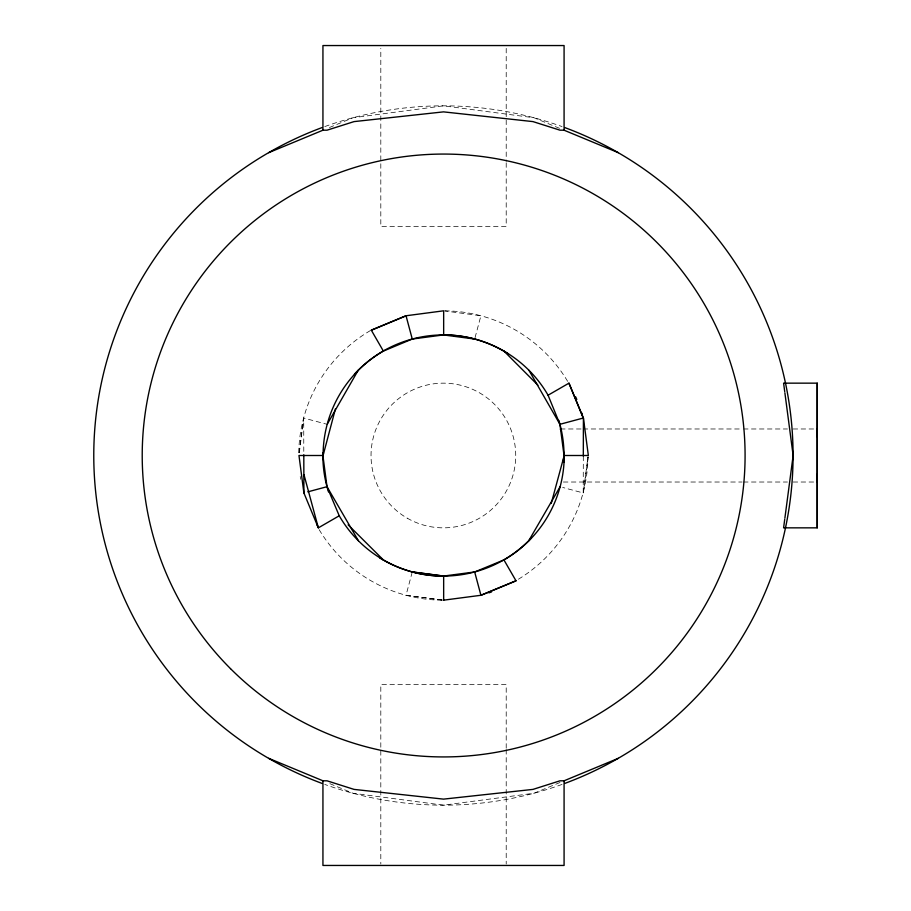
<?xml version="1.0" encoding="UTF-8"?>
<svg xmlns="http://www.w3.org/2000/svg" width="911" height="911" viewBox="0 0 911 911"><rect width="100%" height="100%" fill="white"/><g stroke="black" fill="none" stroke-linecap="round" stroke-linejoin="round"><path stroke-width="0.68" stroke-dasharray="4.55 3.42" d="M583.313 456.206L583.222 492.953L562.679 487.442M299.32 452.721L303.716 418.047L325.637 423.922M299.15 452.721L303.716 418.047L303.796 453.382M588.153 456.889L583.222 492.953L587.971 456.889A144.69 144.69 0 0 1 516.936 580.102M442.086 600.007L406.021 595.259L411.897 573.338M475.041 337.662L480.917 315.741L444.853 310.993M329.44 127.506L352.99 117.747L443.486 105.835L533.994 117.747L559.969 128.508M559.969 782.492L533.994 793.253L443.486 805.165L352.99 793.253L329.44 783.494M560.538 428.979L581.81 428.979M583.234 428.979L742.078 428.979M743.49 428.979L787.457 428.979M793.128 428.979L815.823 428.979M563.374 482.021L742.078 482.021M743.49 482.021L787.457 482.021M793.128 482.021L815.823 482.021M406.021 595.259L442.256 600.007M506.209 48.374L506.209 161.418M506.209 162.83L506.209 226.406L380.809 226.406L380.809 48.374M506.209 748.17L506.209 684.594L380.809 684.594L380.809 864.038M506.209 749.582L506.209 864.038M562.041 784.428A349.665 349.665 0 0 1 324.783 784.428M324.783 126.572A349.665 349.665 0 0 1 562.041 126.572M442.006 600.178A144.69 144.69 0 0 1 318.793 529.04M300.676 479.266A144.69 144.69 0 0 1 300.231 476.487M298.728 452.721A144.69 144.69 0 0 1 371.05 330.192M444.784 310.822A144.69 144.69 0 0 1 567.997 381.96M407.206 518.154A72.345 72.345 0 0 0 515.717 455.5A72.345 72.345 0 0 0 407.206 392.846A72.345 72.345 0 0 0 407.206 518.154"/><path stroke-width="1.37" d="M784.724 391.639L783.597 383.155L817.235 383.155L817.235 527.845L783.597 527.845L784.724 519.361M583.313 456.206L583.416 418.047L568.954 383.155L548.069 395.215A120.571 120.571 0 0 0 443.657 334.929L443.657 310.81L406.204 315.741L371.312 330.192L383.372 351.077A120.571 120.571 0 0 0 323.086 455.5L298.967 455.5L303.898 492.953L318.349 527.845L339.234 515.785A120.571 120.571 0 0 0 443.657 576.071L443.657 600.19M323.428 452.79L323.086 455.5L335.419 408.914M323.257 452.79L322.893 455.5L327.003 486.702L339.234 515.785M563.123 462.367L564.034 455.5L559.935 424.298L548.069 395.215M784.883 518.154L793.139 455.5L784.883 392.846M563.852 458.21L564.228 455.5L588.347 455.5L583.416 418.047M551.235 503.453L564.228 455.5A120.571 120.571 0 0 1 503.942 559.923L474.677 571.96L443.475 576.071L412.262 571.96L443.657 576.071M327.186 424.298L358.217 370.242M528.733 540.758L560.117 486.702M371.312 330.192L406.021 315.741L412.262 339.04L383.372 351.077M268.677 152.684L322.938 130.205L327.049 130.182L354.049 121.607L443.52 111.871L532.981 121.607L559.98 130.182L564.08 130.205L618.341 152.684M503.942 559.923L516.002 580.808L481.099 595.259L443.475 600.19M268.677 758.316L322.938 780.795L327.049 780.818L354.049 789.393L443.52 799.129L532.981 789.393L559.98 780.818L564.08 780.795L618.341 758.316M516.002 580.808L480.917 595.259L474.677 571.96M307.827 491.849L327.003 486.702L358.399 540.758M412.262 339.04L443.475 334.929L474.677 339.04M348.116 524.816L383.372 559.923M503.942 351.077L537.9 385.182M528.915 370.242L559.935 424.298L583.222 418.047L568.954 383.155M316.721 523.962L318.349 527.845L303.955 474.608M303.807 454.794L303.898 492.953M817.235 383.155L817.235 527.845M817.235 428.979L817.247 436.745M817.235 474.255L817.235 482.021M564.08 130.205L564.08 45.55L322.938 45.55L322.938 130.205M564.08 780.795L564.08 865.45L322.938 865.45L322.938 780.795M564.706 127.551A349.665 349.665 0 0 1 564.706 783.449M322.13 783.449A349.665 349.665 0 0 1 322.13 127.551M558.796 420.37A120.571 120.571 0 0 1 563.829 462.321M530.612 538.811A120.571 120.571 0 0 1 379.659 557.817M328.518 491.94A120.571 120.571 0 0 1 322.904 452.778M354.425 374.182A120.571 120.571 0 0 1 508.395 353.912M491.53 591.945A144.69 144.69 0 0 1 488.865 592.856M575.684 396.889A144.69 144.69 0 0 1 576.8 399.474M581.605 412.694A144.69 144.69 0 0 1 582.414 415.37M560.664 429.878L560.538 428.979L560.664 429.878M230.506 668.651A301.439 301.439 0 0 0 734.813 533.516A301.439 301.439 0 0 0 365.641 164.333A301.439 301.439 0 0 0 230.506 668.651"/></g></svg>
